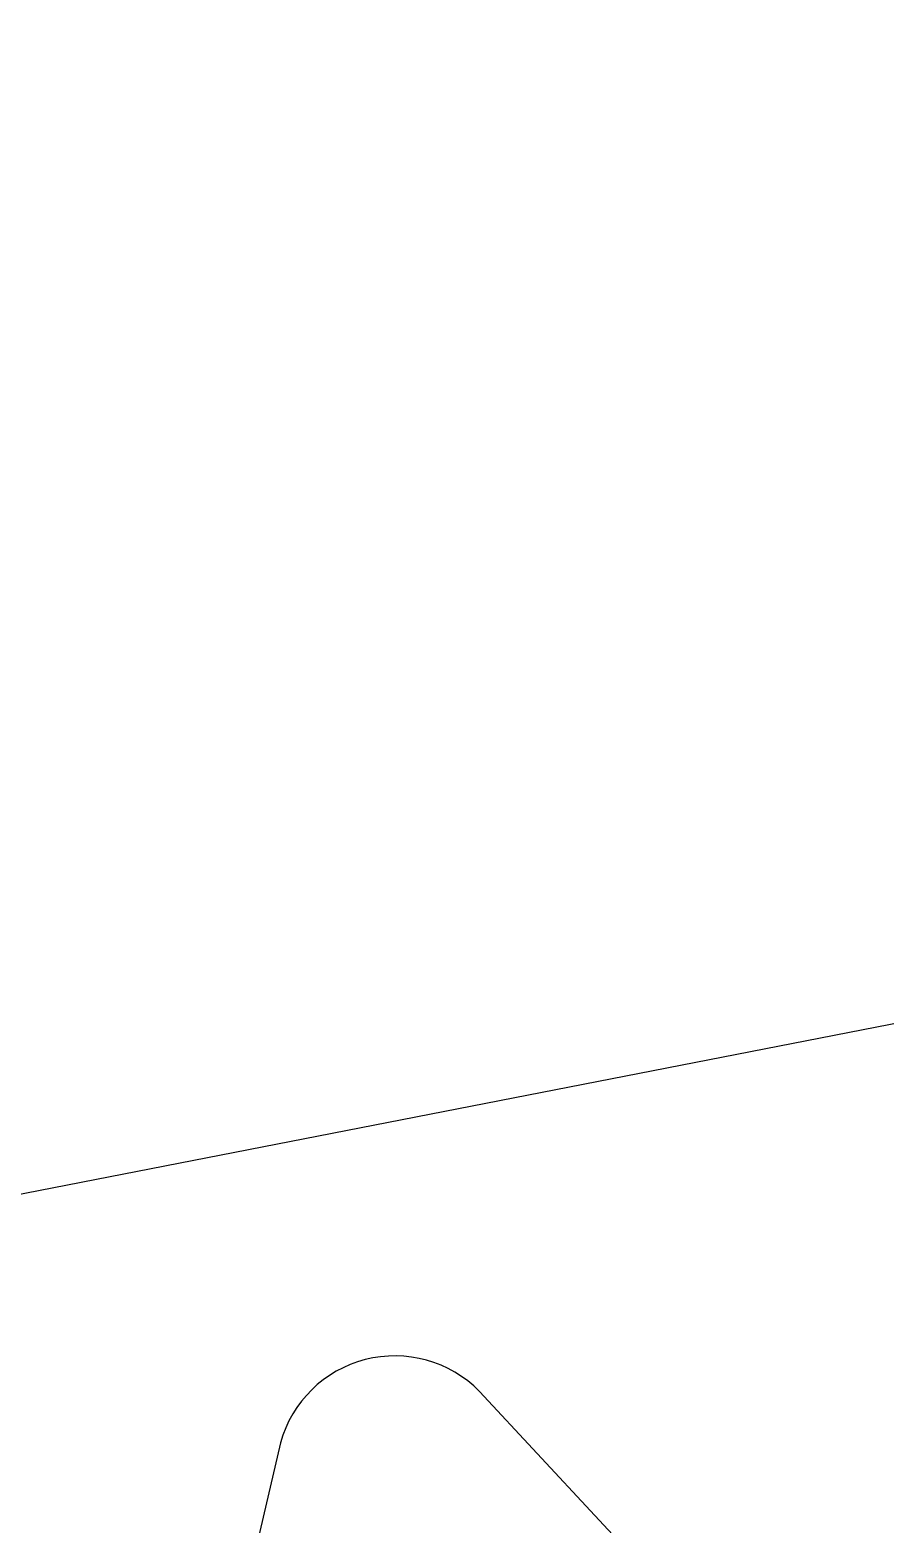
# Model space of a CAD drawing. Header units: millimetres. Extents: x 0 to 8967983, y -224399 to 13801.
# Drawn here: x 71340.171 to 71342.369, y -193459.191 to -193455.35 of the extents above; entities that cross this region are included whole.
import ezdxf

# ---------------------------------------------------------------- set-up
doc = ezdxf.new("R2010")
doc.units = ezdxf.units.MM
doc.header["$LTSCALE"] = 10
doc.layers.add('Архитектура', color=251, linetype='Continuous')

msp = doc.modelspace()

# ---------------------------------------------------------------- linework, layer by layer
at = {"layer": 'Архитектура', "lineweight": 25, "transparency": 33554684}
msp.add_line((71344.1286, -193457.5666), (69289.4147, -193858.3668), dxfattribs=at)
msp.add_line((71344.1286, -193457.5666), (69289.4147, -193858.3668), dxfattribs=at)
msp.add_line((71344.1286, -193457.5666), (69289.4147, -193858.3668), dxfattribs=at)
msp.add_line((71344.1286, -193457.5666), (69289.4147, -193858.3668), dxfattribs=at)
msp.add_line((71344.1286, -193457.5666), (69289.4147, -193858.3668), dxfattribs=at)
msp.add_line((71344.1286, -193457.5666), (69289.4147, -193858.3668), dxfattribs=at)
msp.add_line((71344.1286, -193457.5666), (69289.4147, -193858.3668), dxfattribs=at)
msp.add_line((71344.1286, -193457.5666), (69289.4147, -193858.3668), dxfattribs=at)
msp.add_line((71344.1286, -193457.5666), (69289.4147, -193858.3668), dxfattribs=at)
msp.add_line((71344.1286, -193457.5666), (69289.4147, -193858.3668), dxfattribs=at)
msp.add_line((71344.1286, -193457.5666), (69289.4147, -193858.3668), dxfattribs=at)
msp.add_line((71344.1286, -193457.5666), (69289.4147, -193858.3668), dxfattribs=at)
msp.add_line((71344.1286, -193457.5666), (69289.4147, -193858.3668), dxfattribs=at)
msp.add_line((71344.1286, -193457.5666), (69289.4147, -193858.3668), dxfattribs=at)
msp.add_line((71344.1286, -193457.5666), (69289.4147, -193858.3668), dxfattribs=at)
msp.add_line((71344.1286, -193457.5666), (69289.4147, -193858.3668), dxfattribs=at)
msp.add_line((71344.1286, -193457.5666), (69289.4147, -193858.3668), dxfattribs=at)
msp.add_line((71344.1286, -193457.5666), (69289.4147, -193858.3668), dxfattribs=at)
msp.add_line((71344.1286, -193457.5666), (69289.4147, -193858.3668), dxfattribs=at)
msp.add_line((71344.1286, -193457.5666), (69289.4147, -193858.3668), dxfattribs=at)
msp.add_line((71344.1286, -193457.5666), (69289.4147, -193858.3668), dxfattribs=at)
msp.add_line((71344.1286, -193457.5666), (69289.4147, -193858.3668), dxfattribs=at)
msp.add_line((71344.1286, -193457.5666), (69289.4147, -193858.3668), dxfattribs=at)
msp.add_line((71344.1286, -193457.5666), (69289.4147, -193858.3668), dxfattribs=at)
msp.add_line((71344.1286, -193457.5666), (69289.4147, -193858.3668), dxfattribs=at)
msp.add_line((71344.1286, -193457.5666), (69289.4147, -193858.3668), dxfattribs=at)
msp.add_line((71344.1286, -193457.5666), (69289.4147, -193858.3668), dxfattribs=at)
msp.add_line((71344.1286, -193457.5666), (69289.4147, -193858.3668), dxfattribs=at)
msp.add_line((71344.1286, -193457.5666), (69289.4147, -193858.3668), dxfattribs=at)
msp.add_line((71344.1286, -193457.5666), (69289.4147, -193858.3668), dxfattribs=at)
msp.add_line((71344.1286, -193457.5666), (69289.4147, -193858.3668), dxfattribs=at)
msp.add_line((71344.1286, -193457.5666), (69289.4147, -193858.3668), dxfattribs=at)
msp.add_line((71344.1286, -193457.5666), (69289.4147, -193858.3668), dxfattribs=at)
msp.add_line((71344.1286, -193457.5666), (69289.4147, -193858.3668), dxfattribs=at)
msp.add_line((71344.1286, -193457.5666), (69289.4147, -193858.3668), dxfattribs=at)
msp.add_line((71344.1286, -193457.5666), (69289.4147, -193858.3668), dxfattribs=at)
msp.add_line((71344.1286, -193457.5666), (69289.4147, -193858.3668), dxfattribs=at)
msp.add_line((71344.1286, -193457.5666), (69289.4147, -193858.3668), dxfattribs=at)
msp.add_line((71344.1286, -193457.5666), (69289.4147, -193858.3668), dxfattribs=at)
msp.add_line((71344.1286, -193457.5666), (69289.4147, -193858.3668), dxfattribs=at)
msp.add_line((71344.1286, -193457.5666), (69289.4147, -193858.3668), dxfattribs=at)
msp.add_line((71344.1286, -193457.5666), (69289.4147, -193858.3668), dxfattribs=at)
msp.add_line((71344.1286, -193457.5666), (69289.4147, -193858.3668), dxfattribs=at)
msp.add_line((71344.1286, -193457.5666), (69289.4147, -193858.3668), dxfattribs=at)
msp.add_line((71344.1286, -193457.5666), (69289.4147, -193858.3668), dxfattribs=at)
msp.add_line((71344.1286, -193457.5666), (69289.4147, -193858.3668), dxfattribs=at)
msp.add_line((71344.1286, -193457.5666), (69289.4147, -193858.3668), dxfattribs=at)
msp.add_line((71344.1286, -193457.5666), (69289.4147, -193858.3668), dxfattribs=at)
msp.add_line((71344.1286, -193457.5666), (69289.4147, -193858.3668), dxfattribs=at)
msp.add_line((71344.1286, -193457.5666), (69289.4147, -193858.3668), dxfattribs=at)
msp.add_line((71344.1286, -193457.5666), (69289.4147, -193858.3668), dxfattribs=at)
msp.add_line((71344.1286, -193457.5666), (69289.4147, -193858.3668), dxfattribs=at)
msp.add_line((71344.1286, -193457.5666), (69289.4147, -193858.3668), dxfattribs=at)
msp.add_line((71344.1286, -193457.5666), (69289.4147, -193858.3668), dxfattribs=at)
msp.add_line((71344.1286, -193457.5666), (69289.4147, -193858.3668), dxfattribs=at)
msp.add_line((71344.1286, -193457.5666), (69289.4147, -193858.3668), dxfattribs=at)
msp.add_line((71344.1286, -193457.5666), (69289.4147, -193858.3668), dxfattribs=at)
msp.add_line((71344.1286, -193457.5666), (69289.4147, -193858.3668), dxfattribs=at)
msp.add_line((71344.1286, -193457.5666), (69289.4147, -193858.3668), dxfattribs=at)
msp.add_line((71344.1286, -193457.5666), (69289.4147, -193858.3668), dxfattribs=at)
msp.add_line((71344.1286, -193457.5666), (69289.4147, -193858.3668), dxfattribs=at)
msp.add_line((71344.1286, -193457.5666), (69289.4147, -193858.3668), dxfattribs=at)
msp.add_line((71344.1286, -193457.5666), (69289.4147, -193858.3668), dxfattribs=at)
msp.add_line((71344.1286, -193457.5666), (69289.4147, -193858.3668), dxfattribs=at)
msp.add_line((71344.1286, -193457.5666), (69289.4147, -193858.3668), dxfattribs=at)
msp.add_line((71344.1286, -193457.5666), (69289.4147, -193858.3668), dxfattribs=at)
msp.add_line((71344.1286, -193457.5666), (69289.4147, -193858.3668), dxfattribs=at)
msp.add_line((71344.1286, -193457.5666), (69289.4147, -193858.3668), dxfattribs=at)
msp.add_line((71344.1286, -193457.5666), (69289.4147, -193858.3668), dxfattribs=at)
msp.add_line((71344.1286, -193457.5666), (69289.4147, -193858.3668), dxfattribs=at)
msp.add_line((71344.1286, -193457.5666), (69289.4147, -193858.3668), dxfattribs=at)
msp.add_line((71344.1286, -193457.5666), (69289.4147, -193858.3668), dxfattribs=at)
msp.add_line((71344.1286, -193457.5666), (69289.4147, -193858.3668), dxfattribs=at)
msp.add_line((71344.1286, -193457.5666), (69289.4147, -193858.3668), dxfattribs=at)
msp.add_line((71344.1286, -193457.5666), (69289.4147, -193858.3668), dxfattribs=at)
msp.add_line((71344.1286, -193457.5666), (69289.4147, -193858.3668), dxfattribs=at)
msp.add_line((71344.1286, -193457.5666), (69289.4147, -193858.3668), dxfattribs=at)
msp.add_line((71344.1286, -193457.5666), (69289.4147, -193858.3668), dxfattribs=at)
msp.add_line((71344.1286, -193457.5666), (69289.4147, -193858.3668), dxfattribs=at)
msp.add_line((71344.1286, -193457.5666), (69289.4147, -193858.3668), dxfattribs=at)
msp.add_line((71344.1286, -193457.5666), (69289.4147, -193858.3668), dxfattribs=at)
msp.add_line((71344.1286, -193457.5666), (69289.4147, -193858.3668), dxfattribs=at)
msp.add_line((71344.1286, -193457.5666), (69289.4147, -193858.3668), dxfattribs=at)
msp.add_line((71344.1286, -193457.5666), (69289.4147, -193858.3668), dxfattribs=at)
msp.add_line((71344.1286, -193457.5666), (69289.4147, -193858.3668), dxfattribs=at)
msp.add_line((71344.1286, -193457.5666), (69289.4147, -193858.3668), dxfattribs=at)
msp.add_line((71344.1286, -193457.5666), (69289.4147, -193858.3668), dxfattribs=at)
msp.add_line((71344.1286, -193457.5666), (69289.4147, -193858.3668), dxfattribs=at)
msp.add_line((71344.1286, -193457.5666), (69289.4147, -193858.3668), dxfattribs=at)
msp.add_line((71344.1286, -193457.5666), (69289.4147, -193858.3668), dxfattribs=at)
msp.add_line((71344.1286, -193457.5666), (69289.4147, -193858.3668), dxfattribs=at)
msp.add_line((71344.1286, -193457.5666), (69289.4147, -193858.3668), dxfattribs=at)
msp.add_line((71344.1286, -193457.5666), (69289.4147, -193858.3668), dxfattribs=at)
msp.add_line((71344.1286, -193457.5666), (69289.4147, -193858.3668), dxfattribs=at)
msp.add_line((71344.1286, -193457.5666), (69289.4147, -193858.3668), dxfattribs=at)
msp.add_line((71344.1286, -193457.5666), (69289.4147, -193858.3668), dxfattribs=at)
msp.add_line((71344.1286, -193457.5666), (69289.4147, -193858.3668), dxfattribs=at)
msp.add_line((71344.1286, -193457.5666), (69289.4147, -193858.3668), dxfattribs=at)
msp.add_line((71344.1286, -193457.5666), (69289.4147, -193858.3668), dxfattribs=at)
msp.add_line((71344.1286, -193457.5666), (69289.4147, -193858.3668), dxfattribs=at)
msp.add_line((71344.1286, -193457.5666), (69289.4147, -193858.3668), dxfattribs=at)
msp.add_line((71344.1286, -193457.5666), (69289.4147, -193858.3668), dxfattribs=at)
msp.add_line((71344.1286, -193457.5666), (69289.4147, -193858.3668), dxfattribs=at)
msp.add_line((71344.1286, -193457.5666), (69289.4147, -193858.3668), dxfattribs=at)
msp.add_line((71344.1286, -193457.5666), (69289.4147, -193858.3668), dxfattribs=at)
msp.add_line((71344.1286, -193457.5666), (69289.4147, -193858.3668), dxfattribs=at)
msp.add_line((71344.1286, -193457.5666), (69289.4147, -193858.3668), dxfattribs=at)
msp.add_line((71344.1286, -193457.5666), (69289.4147, -193858.3668), dxfattribs=at)
msp.add_line((71344.1286, -193457.5666), (69289.4147, -193858.3668), dxfattribs=at)
msp.add_line((71344.1286, -193457.5666), (69289.4147, -193858.3668), dxfattribs=at)
msp.add_line((71344.1286, -193457.5666), (69289.4147, -193858.3668), dxfattribs=at)
msp.add_line((71344.1286, -193457.5666), (69289.4147, -193858.3668), dxfattribs=at)
msp.add_line((71344.1286, -193457.5666), (69289.4147, -193858.3668), dxfattribs=at)
msp.add_line((71344.1286, -193457.5666), (69289.4147, -193858.3668), dxfattribs=at)
msp.add_line((71344.1286, -193457.5666), (69289.4147, -193858.3668), dxfattribs=at)
msp.add_line((71344.1286, -193457.5666), (69289.4147, -193858.3668), dxfattribs=at)
msp.add_line((71344.1286, -193457.5666), (69289.4147, -193858.3668), dxfattribs=at)
msp.add_line((71344.1286, -193457.5666), (69289.4147, -193858.3668), dxfattribs=at)
msp.add_line((71344.1286, -193457.5666), (69289.4147, -193858.3668), dxfattribs=at)
msp.add_line((71344.1286, -193457.5666), (69289.4147, -193858.3668), dxfattribs=at)
msp.add_line((71344.1286, -193457.5666), (69289.4147, -193858.3668), dxfattribs=at)
msp.add_line((71344.1286, -193457.5666), (69289.4147, -193858.3668), dxfattribs=at)
msp.add_line((71344.1286, -193457.5666), (69289.4147, -193858.3668), dxfattribs=at)
msp.add_line((71344.1286, -193457.5666), (69289.4147, -193858.3668), dxfattribs=at)
msp.add_line((71344.1286, -193457.5666), (69289.4147, -193858.3668), dxfattribs=at)
msp.add_line((71344.1286, -193457.5666), (69289.4147, -193858.3668), dxfattribs=at)
msp.add_line((71344.1286, -193457.5666), (69289.4147, -193858.3668), dxfattribs=at)
msp.add_line((71344.1286, -193457.5666), (69289.4147, -193858.3668), dxfattribs=at)
msp.add_line((71344.1286, -193457.5666), (69289.4147, -193858.3668), dxfattribs=at)
msp.add_line((71344.1286, -193457.5666), (69289.4147, -193858.3668), dxfattribs=at)
msp.add_line((71344.1286, -193457.5666), (69289.4147, -193858.3668), dxfattribs=at)
msp.add_line((71344.1286, -193457.5666), (69289.4147, -193858.3668), dxfattribs=at)
msp.add_line((71344.1286, -193457.5666), (69289.4147, -193858.3668), dxfattribs=at)
msp.add_line((71344.1286, -193457.5666), (69289.4147, -193858.3668), dxfattribs=at)
msp.add_line((71344.1286, -193457.5666), (69289.4147, -193858.3668), dxfattribs=at)
msp.add_line((71344.1286, -193457.5666), (69289.4147, -193858.3668), dxfattribs=at)
msp.add_line((71344.1286, -193457.5666), (69289.4147, -193858.3668), dxfattribs=at)
msp.add_line((71344.1286, -193457.5666), (69289.4147, -193858.3668), dxfattribs=at)
msp.add_line((71344.1286, -193457.5666), (69289.4147, -193858.3668), dxfattribs=at)
msp.add_line((71344.1286, -193457.5666), (69289.4147, -193858.3668), dxfattribs=at)
msp.add_line((71344.1286, -193457.5666), (69289.4147, -193858.3668), dxfattribs=at)
msp.add_line((71344.1286, -193457.5666), (69289.4147, -193858.3668), dxfattribs=at)
msp.add_line((71344.1286, -193457.5666), (69289.4147, -193858.3668), dxfattribs=at)
msp.add_line((71344.1286, -193457.5666), (69289.4147, -193858.3668), dxfattribs=at)
msp.add_line((71344.1286, -193457.5666), (69289.4147, -193858.3668), dxfattribs=at)
msp.add_line((71344.1286, -193457.5666), (69289.4147, -193858.3668), dxfattribs=at)
msp.add_line((71344.1286, -193457.5666), (69289.4147, -193858.3668), dxfattribs=at)
msp.add_line((71344.1286, -193457.5666), (69289.4147, -193858.3668), dxfattribs=at)
msp.add_line((71344.1286, -193457.5666), (69289.4147, -193858.3668), dxfattribs=at)
msp.add_line((71344.1286, -193457.5666), (69289.4147, -193858.3668), dxfattribs=at)
msp.add_line((71344.1286, -193457.5666), (69289.4147, -193858.3668), dxfattribs=at)
msp.add_line((71344.1286, -193457.5666), (69289.4147, -193858.3668), dxfattribs=at)
msp.add_line((71344.1286, -193457.5666), (69289.4147, -193858.3668), dxfattribs=at)
msp.add_line((71344.1286, -193457.5666), (69289.4147, -193858.3668), dxfattribs=at)
msp.add_line((71344.1286, -193457.5666), (69289.4147, -193858.3668), dxfattribs=at)
msp.add_line((71344.1286, -193457.5666), (69289.4147, -193858.3668), dxfattribs=at)
msp.add_line((71344.1286, -193457.5666), (69289.4147, -193858.3668), dxfattribs=at)
msp.add_line((71344.1286, -193457.5666), (69289.4147, -193858.3668), dxfattribs=at)
msp.add_line((71344.1286, -193457.5666), (69289.4147, -193858.3668), dxfattribs=at)
msp.add_line((71344.1286, -193457.5666), (69289.4147, -193858.3668), dxfattribs=at)
msp.add_line((71344.1286, -193457.5666), (69289.4147, -193858.3668), dxfattribs=at)
msp.add_line((71344.1286, -193457.5666), (69289.4147, -193858.3668), dxfattribs=at)
msp.add_line((71344.1286, -193457.5666), (69289.4147, -193858.3668), dxfattribs=at)
msp.add_line((71344.1286, -193457.5666), (69289.4147, -193858.3668), dxfattribs=at)
msp.add_line((71344.1286, -193457.5666), (69289.4147, -193858.3668), dxfattribs=at)
msp.add_line((71344.1286, -193457.5666), (69289.4147, -193858.3668), dxfattribs=at)
msp.add_line((71344.1286, -193457.5666), (69289.4147, -193858.3668), dxfattribs=at)
msp.add_line((71344.1286, -193457.5666), (69289.4147, -193858.3668), dxfattribs=at)
msp.add_line((71344.1286, -193457.5666), (69289.4147, -193858.3668), dxfattribs=at)
msp.add_line((71344.1286, -193457.5666), (69289.4147, -193858.3668), dxfattribs=at)
msp.add_line((71344.1286, -193457.5666), (69289.4147, -193858.3668), dxfattribs=at)
msp.add_line((71344.1286, -193457.5666), (69289.4147, -193858.3668), dxfattribs=at)
msp.add_line((71344.1286, -193457.5666), (69289.4147, -193858.3668), dxfattribs=at)
msp.add_line((71344.1286, -193457.5666), (69289.4147, -193858.3668), dxfattribs=at)
msp.add_line((71344.1286, -193457.5666), (69289.4147, -193858.3668), dxfattribs=at)
msp.add_line((71344.1286, -193457.5666), (69289.4147, -193858.3668), dxfattribs=at)
msp.add_line((71344.1286, -193457.5666), (69289.4147, -193858.3668), dxfattribs=at)
msp.add_line((71344.1286, -193457.5666), (69289.4147, -193858.3668), dxfattribs=at)
msp.add_line((71344.1286, -193457.5666), (69289.4147, -193858.3668), dxfattribs=at)
msp.add_line((71344.1286, -193457.5666), (69289.4147, -193858.3668), dxfattribs=at)
msp.add_line((71344.1286, -193457.5666), (69289.4147, -193858.3668), dxfattribs=at)
msp.add_line((71344.1286, -193457.5666), (69289.4147, -193858.3668), dxfattribs=at)
msp.add_line((71344.1286, -193457.5666), (69289.4147, -193858.3668), dxfattribs=at)
msp.add_line((71344.1286, -193457.5666), (69289.4147, -193858.3668), dxfattribs=at)
msp.add_line((71344.1286, -193457.5666), (69289.4147, -193858.3668), dxfattribs=at)
msp.add_line((71344.1286, -193457.5666), (69289.4147, -193858.3668), dxfattribs=at)
msp.add_line((71344.1286, -193457.5666), (69289.4147, -193858.3668), dxfattribs=at)
msp.add_line((71344.1286, -193457.5666), (69289.4147, -193858.3668), dxfattribs=at)
msp.add_line((71344.1286, -193457.5666), (69289.4147, -193858.3668), dxfattribs=at)
msp.add_line((71344.1286, -193457.5666), (69289.4147, -193858.3668), dxfattribs=at)
msp.add_line((71344.1286, -193457.5666), (69289.4147, -193858.3668), dxfattribs=at)
msp.add_line((71344.1286, -193457.5666), (69289.4147, -193858.3668), dxfattribs=at)
msp.add_line((71344.1286, -193457.5666), (69289.4147, -193858.3668), dxfattribs=at)
msp.add_line((71344.1286, -193457.5666), (69289.4147, -193858.3668), dxfattribs=at)
msp.add_line((71344.1286, -193457.5666), (69289.4147, -193858.3668), dxfattribs=at)
msp.add_line((71344.1286, -193457.5666), (69289.4147, -193858.3668), dxfattribs=at)
msp.add_line((71344.1286, -193457.5666), (69289.4147, -193858.3668), dxfattribs=at)
msp.add_line((71344.1286, -193457.5666), (69289.4147, -193858.3668), dxfattribs=at)
msp.add_line((71344.1286, -193457.5666), (69289.4147, -193858.3668), dxfattribs=at)
msp.add_line((71344.1286, -193457.5666), (69289.4147, -193858.3668), dxfattribs=at)
msp.add_line((71344.1286, -193457.5666), (69289.4147, -193858.3668), dxfattribs=at)
msp.add_line((71344.1286, -193457.5666), (69289.4147, -193858.3668), dxfattribs=at)
msp.add_line((71344.1286, -193457.5666), (69289.4147, -193858.3668), dxfattribs=at)
msp.add_line((71344.1286, -193457.5666), (69289.4147, -193858.3668), dxfattribs=at)
msp.add_line((71344.1286, -193457.5666), (69289.4147, -193858.3668), dxfattribs=at)
msp.add_line((71344.1286, -193457.5666), (69289.4147, -193858.3668), dxfattribs=at)
msp.add_line((71344.1286, -193457.5666), (69289.4147, -193858.3668), dxfattribs=at)
msp.add_line((71344.1286, -193457.5666), (69289.4147, -193858.3668), dxfattribs=at)
msp.add_line((71344.1286, -193457.5666), (69289.4147, -193858.3668), dxfattribs=at)
msp.add_lwpolyline([(71341.9193, -193459.4883), (71341.3263, -193458.8504, 0.57795), (71340.8148, -193458.9822), (71340.6036, -193459.8863, -0.615334)], format="xyb", dxfattribs=at)
msp.add_lwpolyline([(71341.9193, -193459.4883), (71341.3263, -193458.8504, 0.57795), (71340.8148, -193458.9822), (71340.6036, -193459.8863, -0.615334)], format="xyb", dxfattribs=at)
msp.add_lwpolyline([(71341.9193, -193459.4883), (71341.3263, -193458.8504, 0.57795), (71340.8148, -193458.9822), (71340.6036, -193459.8863, -0.615334)], format="xyb", dxfattribs=at)
msp.add_lwpolyline([(71341.9193, -193459.4883), (71341.3263, -193458.8504, 0.57795), (71340.8148, -193458.9822), (71340.6036, -193459.8863, -0.615334)], format="xyb", dxfattribs=at)
msp.add_lwpolyline([(71341.9193, -193459.4883), (71341.3263, -193458.8504, 0.57795), (71340.8148, -193458.9822), (71340.6036, -193459.8863, -0.615334)], format="xyb", dxfattribs=at)
msp.add_lwpolyline([(71341.9193, -193459.4883), (71341.3263, -193458.8504, 0.57795), (71340.8148, -193458.9822), (71340.6036, -193459.8863, -0.615334)], format="xyb", dxfattribs=at)
msp.add_lwpolyline([(71341.9193, -193459.4883), (71341.3263, -193458.8504, 0.57795), (71340.8148, -193458.9822), (71340.6036, -193459.8863, -0.615334)], format="xyb", dxfattribs=at)
msp.add_lwpolyline([(71341.9193, -193459.4883), (71341.3263, -193458.8504, 0.57795), (71340.8148, -193458.9822), (71340.6036, -193459.8863, -0.615334)], format="xyb", dxfattribs=at)
msp.add_lwpolyline([(71341.9193, -193459.4883), (71341.3263, -193458.8504, 0.57795), (71340.8148, -193458.9822), (71340.6036, -193459.8863, -0.615334)], format="xyb", dxfattribs=at)
msp.add_lwpolyline([(71341.9193, -193459.4883), (71341.3263, -193458.8504, 0.57795), (71340.8148, -193458.9822), (71340.6036, -193459.8863, -0.615334)], format="xyb", dxfattribs=at)
msp.add_lwpolyline([(71341.9193, -193459.4883), (71341.3263, -193458.8504, 0.57795), (71340.8148, -193458.9822), (71340.6036, -193459.8863, -0.615334)], format="xyb", dxfattribs=at)
msp.add_lwpolyline([(71341.9193, -193459.4883), (71341.3263, -193458.8504, 0.57795), (71340.8148, -193458.9822), (71340.6036, -193459.8863, -0.615334)], format="xyb", dxfattribs=at)
msp.add_lwpolyline([(71341.9193, -193459.4883), (71341.3263, -193458.8504, 0.57795), (71340.8148, -193458.9822), (71340.6036, -193459.8863, -0.615334)], format="xyb", dxfattribs=at)
msp.add_lwpolyline([(71341.9193, -193459.4883), (71341.3263, -193458.8504, 0.57795), (71340.8148, -193458.9822), (71340.6036, -193459.8863, -0.615334)], format="xyb", dxfattribs=at)
msp.add_lwpolyline([(71341.9193, -193459.4883), (71341.3263, -193458.8504, 0.57795), (71340.8148, -193458.9822), (71340.6036, -193459.8863, -0.615334)], format="xyb", dxfattribs=at)
msp.add_lwpolyline([(71341.9193, -193459.4883), (71341.3263, -193458.8504, 0.57795), (71340.8148, -193458.9822), (71340.6036, -193459.8863, -0.615334)], format="xyb", dxfattribs=at)
msp.add_lwpolyline([(71341.9193, -193459.4883), (71341.3263, -193458.8504, 0.57795), (71340.8148, -193458.9822), (71340.6036, -193459.8863, -0.615334)], format="xyb", dxfattribs=at)
msp.add_lwpolyline([(71341.9193, -193459.4883), (71341.3263, -193458.8504, 0.57795), (71340.8148, -193458.9822), (71340.6036, -193459.8863, -0.615334)], format="xyb", dxfattribs=at)
msp.add_lwpolyline([(71341.9193, -193459.4883), (71341.3263, -193458.8504, 0.57795), (71340.8148, -193458.9822), (71340.6036, -193459.8863, -0.615334)], format="xyb", dxfattribs=at)
msp.add_lwpolyline([(71341.9193, -193459.4883), (71341.3263, -193458.8504, 0.57795), (71340.8148, -193458.9822), (71340.6036, -193459.8863, -0.615334)], format="xyb", dxfattribs=at)
msp.add_lwpolyline([(71341.9193, -193459.4883), (71341.3263, -193458.8504, 0.57795), (71340.8148, -193458.9822), (71340.6036, -193459.8863, -0.615334)], format="xyb", dxfattribs=at)
msp.add_lwpolyline([(71341.9193, -193459.4883), (71341.3263, -193458.8504, 0.57795), (71340.8148, -193458.9822), (71340.6036, -193459.8863, -0.615334)], format="xyb", dxfattribs=at)
msp.add_lwpolyline([(71341.9193, -193459.4883), (71341.3263, -193458.8504, 0.57795), (71340.8148, -193458.9822), (71340.6036, -193459.8863, -0.615334)], format="xyb", dxfattribs=at)
msp.add_lwpolyline([(71341.9193, -193459.4883), (71341.3263, -193458.8504, 0.57795), (71340.8148, -193458.9822), (71340.6036, -193459.8863, -0.615334)], format="xyb", dxfattribs=at)
msp.add_lwpolyline([(71341.9193, -193459.4883), (71341.3263, -193458.8504, 0.57795), (71340.8148, -193458.9822), (71340.6036, -193459.8863, -0.615334)], format="xyb", dxfattribs=at)
msp.add_lwpolyline([(71341.9193, -193459.4883), (71341.3263, -193458.8504, 0.57795), (71340.8148, -193458.9822), (71340.6036, -193459.8863, -0.615334)], format="xyb", dxfattribs=at)
msp.add_lwpolyline([(71341.9193, -193459.4883), (71341.3263, -193458.8504, 0.57795), (71340.8148, -193458.9822), (71340.6036, -193459.8863, -0.615334)], format="xyb", dxfattribs=at)
msp.add_lwpolyline([(71341.9193, -193459.4883), (71341.3263, -193458.8504, 0.57795), (71340.8148, -193458.9822), (71340.6036, -193459.8863, -0.615334)], format="xyb", dxfattribs=at)
msp.add_lwpolyline([(71341.9193, -193459.4883), (71341.3263, -193458.8504, 0.57795), (71340.8148, -193458.9822), (71340.6036, -193459.8863, -0.615334)], format="xyb", dxfattribs=at)
msp.add_lwpolyline([(71341.9193, -193459.4883), (71341.3263, -193458.8504, 0.57795), (71340.8148, -193458.9822), (71340.6036, -193459.8863, -0.615334)], format="xyb", dxfattribs=at)
msp.add_lwpolyline([(71341.9193, -193459.4883), (71341.3263, -193458.8504, 0.57795), (71340.8148, -193458.9822), (71340.6036, -193459.8863, -0.615334)], format="xyb", dxfattribs=at)
msp.add_lwpolyline([(71341.9193, -193459.4883), (71341.3263, -193458.8504, 0.57795), (71340.8148, -193458.9822), (71340.6036, -193459.8863, -0.615334)], format="xyb", dxfattribs=at)
msp.add_lwpolyline([(71341.9193, -193459.4883), (71341.3263, -193458.8504, 0.57795), (71340.8148, -193458.9822), (71340.6036, -193459.8863, -0.615334)], format="xyb", dxfattribs=at)
msp.add_lwpolyline([(71341.9193, -193459.4883), (71341.3263, -193458.8504, 0.57795), (71340.8148, -193458.9822), (71340.6036, -193459.8863, -0.615334)], format="xyb", dxfattribs=at)
msp.add_lwpolyline([(71341.9193, -193459.4883), (71341.3263, -193458.8504, 0.57795), (71340.8148, -193458.9822), (71340.6036, -193459.8863, -0.615334)], format="xyb", dxfattribs=at)
msp.add_lwpolyline([(71341.9193, -193459.4883), (71341.3263, -193458.8504, 0.57795), (71340.8148, -193458.9822), (71340.6036, -193459.8863, -0.615334)], format="xyb", dxfattribs=at)
msp.add_lwpolyline([(71341.9193, -193459.4883), (71341.3263, -193458.8504, 0.57795), (71340.8148, -193458.9822), (71340.6036, -193459.8863, -0.615334)], format="xyb", dxfattribs=at)
msp.add_lwpolyline([(71341.9193, -193459.4883), (71341.3263, -193458.8504, 0.57795), (71340.8148, -193458.9822), (71340.6036, -193459.8863, -0.615334)], format="xyb", dxfattribs=at)
msp.add_lwpolyline([(71341.9193, -193459.4883), (71341.3263, -193458.8504, 0.57795), (71340.8148, -193458.9822), (71340.6036, -193459.8863, -0.615334)], format="xyb", dxfattribs=at)
msp.add_lwpolyline([(71341.9193, -193459.4883), (71341.3263, -193458.8504, 0.57795), (71340.8148, -193458.9822), (71340.6036, -193459.8863, -0.615334)], format="xyb", dxfattribs=at)
msp.add_lwpolyline([(71341.9193, -193459.4883), (71341.3263, -193458.8504, 0.57795), (71340.8148, -193458.9822), (71340.6036, -193459.8863, -0.615334)], format="xyb", dxfattribs=at)
msp.add_lwpolyline([(71341.9193, -193459.4883), (71341.3263, -193458.8504, 0.57795), (71340.8148, -193458.9822), (71340.6036, -193459.8863, -0.615334)], format="xyb", dxfattribs=at)
msp.add_lwpolyline([(71341.9193, -193459.4883), (71341.3263, -193458.8504, 0.57795), (71340.8148, -193458.9822), (71340.6036, -193459.8863, -0.615334)], format="xyb", dxfattribs=at)
msp.add_lwpolyline([(71341.9193, -193459.4883), (71341.3263, -193458.8504, 0.57795), (71340.8148, -193458.9822), (71340.6036, -193459.8863, -0.615334)], format="xyb", dxfattribs=at)
msp.add_lwpolyline([(71341.9193, -193459.4883), (71341.3263, -193458.8504, 0.57795), (71340.8148, -193458.9822), (71340.6036, -193459.8863, -0.615334)], format="xyb", dxfattribs=at)
msp.add_lwpolyline([(71341.9193, -193459.4883), (71341.3263, -193458.8504, 0.57795), (71340.8148, -193458.9822), (71340.6036, -193459.8863, -0.615334)], format="xyb", dxfattribs=at)
msp.add_lwpolyline([(71341.9193, -193459.4883), (71341.3263, -193458.8504, 0.57795), (71340.8148, -193458.9822), (71340.6036, -193459.8863, -0.615334)], format="xyb", dxfattribs=at)
msp.add_lwpolyline([(71341.9193, -193459.4883), (71341.3263, -193458.8504, 0.57795), (71340.8148, -193458.9822), (71340.6036, -193459.8863, -0.615334)], format="xyb", dxfattribs=at)
msp.add_lwpolyline([(71341.9193, -193459.4883), (71341.3263, -193458.8504, 0.57795), (71340.8148, -193458.9822), (71340.6036, -193459.8863, -0.615334)], format="xyb", dxfattribs=at)
msp.add_lwpolyline([(71341.9193, -193459.4883), (71341.3263, -193458.8504, 0.57795), (71340.8148, -193458.9822), (71340.6036, -193459.8863, -0.615334)], format="xyb", dxfattribs=at)
msp.add_lwpolyline([(71341.9193, -193459.4883), (71341.3263, -193458.8504, 0.57795), (71340.8148, -193458.9822), (71340.6036, -193459.8863, -0.615334)], format="xyb", dxfattribs=at)
msp.add_lwpolyline([(71341.9193, -193459.4883), (71341.3263, -193458.8504, 0.57795), (71340.8148, -193458.9822), (71340.6036, -193459.8863, -0.615334)], format="xyb", dxfattribs=at)
msp.add_lwpolyline([(71341.9193, -193459.4883), (71341.3263, -193458.8504, 0.57795), (71340.8148, -193458.9822), (71340.6036, -193459.8863, -0.615334)], format="xyb", dxfattribs=at)
msp.add_lwpolyline([(71341.9193, -193459.4883), (71341.3263, -193458.8504, 0.57795), (71340.8148, -193458.9822), (71340.6036, -193459.8863, -0.615334)], format="xyb", dxfattribs=at)
msp.add_lwpolyline([(71341.9193, -193459.4883), (71341.3263, -193458.8504, 0.57795), (71340.8148, -193458.9822), (71340.6036, -193459.8863, -0.615334)], format="xyb", dxfattribs=at)
msp.add_lwpolyline([(71341.9193, -193459.4883), (71341.3263, -193458.8504, 0.57795), (71340.8148, -193458.9822), (71340.6036, -193459.8863, -0.615334)], format="xyb", dxfattribs=at)
msp.add_lwpolyline([(71341.9193, -193459.4883), (71341.3263, -193458.8504, 0.57795), (71340.8148, -193458.9822), (71340.6036, -193459.8863, -0.615334)], format="xyb", dxfattribs=at)
msp.add_lwpolyline([(71341.9193, -193459.4883), (71341.3263, -193458.8504, 0.57795), (71340.8148, -193458.9822), (71340.6036, -193459.8863, -0.615334)], format="xyb", dxfattribs=at)
msp.add_lwpolyline([(71341.9193, -193459.4883), (71341.3263, -193458.8504, 0.57795), (71340.8148, -193458.9822), (71340.6036, -193459.8863, -0.615334)], format="xyb", dxfattribs=at)
msp.add_lwpolyline([(71341.9193, -193459.4883), (71341.3263, -193458.8504, 0.57795), (71340.8148, -193458.9822), (71340.6036, -193459.8863, -0.615334)], format="xyb", dxfattribs=at)
msp.add_lwpolyline([(71341.9193, -193459.4883), (71341.3263, -193458.8504, 0.57795), (71340.8148, -193458.9822), (71340.6036, -193459.8863, -0.615334)], format="xyb", dxfattribs=at)
msp.add_lwpolyline([(71341.9193, -193459.4883), (71341.3263, -193458.8504, 0.57795), (71340.8148, -193458.9822), (71340.6036, -193459.8863, -0.615334)], format="xyb", dxfattribs=at)
msp.add_lwpolyline([(71341.9193, -193459.4883), (71341.3263, -193458.8504, 0.57795), (71340.8148, -193458.9822), (71340.6036, -193459.8863, -0.615334)], format="xyb", dxfattribs=at)
msp.add_lwpolyline([(71341.9193, -193459.4883), (71341.3263, -193458.8504, 0.57795), (71340.8148, -193458.9822), (71340.6036, -193459.8863, -0.615334)], format="xyb", dxfattribs=at)
msp.add_lwpolyline([(71341.9193, -193459.4883), (71341.3263, -193458.8504, 0.57795), (71340.8148, -193458.9822), (71340.6036, -193459.8863, -0.615334)], format="xyb", dxfattribs=at)
msp.add_lwpolyline([(71341.9193, -193459.4883), (71341.3263, -193458.8504, 0.57795), (71340.8148, -193458.9822), (71340.6036, -193459.8863, -0.615334)], format="xyb", dxfattribs=at)
msp.add_lwpolyline([(71341.9193, -193459.4883), (71341.3263, -193458.8504, 0.57795), (71340.8148, -193458.9822), (71340.6036, -193459.8863, -0.615334)], format="xyb", dxfattribs=at)
msp.add_lwpolyline([(71341.9193, -193459.4883), (71341.3263, -193458.8504, 0.57795), (71340.8148, -193458.9822), (71340.6036, -193459.8863, -0.615334)], format="xyb", dxfattribs=at)
msp.add_lwpolyline([(71341.9193, -193459.4883), (71341.3263, -193458.8504, 0.57795), (71340.8148, -193458.9822), (71340.6036, -193459.8863, -0.615334)], format="xyb", dxfattribs=at)
msp.add_lwpolyline([(71341.9193, -193459.4883), (71341.3263, -193458.8504, 0.57795), (71340.8148, -193458.9822), (71340.6036, -193459.8863, -0.615334)], format="xyb", dxfattribs=at)
msp.add_lwpolyline([(71341.9193, -193459.4883), (71341.3263, -193458.8504, 0.57795), (71340.8148, -193458.9822), (71340.6036, -193459.8863, -0.615334)], format="xyb", dxfattribs=at)
msp.add_lwpolyline([(71341.9193, -193459.4883), (71341.3263, -193458.8504, 0.57795), (71340.8148, -193458.9822), (71340.6036, -193459.8863, -0.615334)], format="xyb", dxfattribs=at)
msp.add_lwpolyline([(71341.9193, -193459.4883), (71341.3263, -193458.8504, 0.57795), (71340.8148, -193458.9822), (71340.6036, -193459.8863, -0.615334)], format="xyb", dxfattribs=at)
msp.add_lwpolyline([(71341.9193, -193459.4883), (71341.3263, -193458.8504, 0.57795), (71340.8148, -193458.9822), (71340.6036, -193459.8863, -0.615334)], format="xyb", dxfattribs=at)
msp.add_lwpolyline([(71341.9193, -193459.4883), (71341.3263, -193458.8504, 0.57795), (71340.8148, -193458.9822), (71340.6036, -193459.8863, -0.615334)], format="xyb", dxfattribs=at)
msp.add_lwpolyline([(71341.9193, -193459.4883), (71341.3263, -193458.8504, 0.57795), (71340.8148, -193458.9822), (71340.6036, -193459.8863, -0.615334)], format="xyb", dxfattribs=at)
msp.add_lwpolyline([(71341.9193, -193459.4883), (71341.3263, -193458.8504, 0.57795), (71340.8148, -193458.9822), (71340.6036, -193459.8863, -0.615334)], format="xyb", dxfattribs=at)
msp.add_lwpolyline([(71341.9193, -193459.4883), (71341.3263, -193458.8504, 0.57795), (71340.8148, -193458.9822), (71340.6036, -193459.8863, -0.615334)], format="xyb", dxfattribs=at)
msp.add_lwpolyline([(71341.9193, -193459.4883), (71341.3263, -193458.8504, 0.57795), (71340.8148, -193458.9822), (71340.6036, -193459.8863, -0.615334)], format="xyb", dxfattribs=at)
msp.add_lwpolyline([(71341.9193, -193459.4883), (71341.3263, -193458.8504, 0.57795), (71340.8148, -193458.9822), (71340.6036, -193459.8863, -0.615334)], format="xyb", dxfattribs=at)
msp.add_lwpolyline([(71341.9193, -193459.4883), (71341.3263, -193458.8504, 0.57795), (71340.8148, -193458.9822), (71340.6036, -193459.8863, -0.615334)], format="xyb", dxfattribs=at)
msp.add_lwpolyline([(71341.9193, -193459.4883), (71341.3263, -193458.8504, 0.57795), (71340.8148, -193458.9822), (71340.6036, -193459.8863, -0.615334)], format="xyb", dxfattribs=at)
msp.add_lwpolyline([(71341.9193, -193459.4883), (71341.3263, -193458.8504, 0.57795), (71340.8148, -193458.9822), (71340.6036, -193459.8863, -0.615334)], format="xyb", dxfattribs=at)
msp.add_lwpolyline([(71341.9193, -193459.4883), (71341.3263, -193458.8504, 0.57795), (71340.8148, -193458.9822), (71340.6036, -193459.8863, -0.615334)], format="xyb", dxfattribs=at)
msp.add_lwpolyline([(71341.9193, -193459.4883), (71341.3263, -193458.8504, 0.57795), (71340.8148, -193458.9822), (71340.6036, -193459.8863, -0.615334)], format="xyb", dxfattribs=at)
msp.add_lwpolyline([(71341.9193, -193459.4883), (71341.3263, -193458.8504, 0.57795), (71340.8148, -193458.9822), (71340.6036, -193459.8863, -0.615334)], format="xyb", dxfattribs=at)
msp.add_lwpolyline([(71341.9193, -193459.4883), (71341.3263, -193458.8504, 0.57795), (71340.8148, -193458.9822), (71340.6036, -193459.8863, -0.615334)], format="xyb", dxfattribs=at)
msp.add_lwpolyline([(71341.9193, -193459.4883), (71341.3263, -193458.8504, 0.57795), (71340.8148, -193458.9822), (71340.6036, -193459.8863, -0.615334)], format="xyb", dxfattribs=at)
msp.add_lwpolyline([(71341.9193, -193459.4883), (71341.3263, -193458.8504, 0.57795), (71340.8148, -193458.9822), (71340.6036, -193459.8863, -0.615334)], format="xyb", dxfattribs=at)
msp.add_lwpolyline([(71341.9193, -193459.4883), (71341.3263, -193458.8504, 0.57795), (71340.8148, -193458.9822), (71340.6036, -193459.8863, -0.615334)], format="xyb", dxfattribs=at)
msp.add_lwpolyline([(71341.9193, -193459.4883), (71341.3263, -193458.8504, 0.57795), (71340.8148, -193458.9822), (71340.6036, -193459.8863, -0.615334)], format="xyb", dxfattribs=at)
msp.add_lwpolyline([(71341.9193, -193459.4883), (71341.3263, -193458.8504, 0.57795), (71340.8148, -193458.9822), (71340.6036, -193459.8863, -0.615334)], format="xyb", dxfattribs=at)
msp.add_lwpolyline([(71341.9193, -193459.4883), (71341.3263, -193458.8504, 0.57795), (71340.8148, -193458.9822), (71340.6036, -193459.8863, -0.615334)], format="xyb", dxfattribs=at)
msp.add_lwpolyline([(71341.9193, -193459.4883), (71341.3263, -193458.8504, 0.57795), (71340.8148, -193458.9822), (71340.6036, -193459.8863, -0.615334)], format="xyb", dxfattribs=at)
msp.add_lwpolyline([(71341.9193, -193459.4883), (71341.3263, -193458.8504, 0.57795), (71340.8148, -193458.9822), (71340.6036, -193459.8863, -0.615334)], format="xyb", dxfattribs=at)
msp.add_lwpolyline([(71341.9193, -193459.4883), (71341.3263, -193458.8504, 0.57795), (71340.8148, -193458.9822), (71340.6036, -193459.8863, -0.615334)], format="xyb", dxfattribs=at)
msp.add_lwpolyline([(71341.9193, -193459.4883), (71341.3263, -193458.8504, 0.57795), (71340.8148, -193458.9822), (71340.6036, -193459.8863, -0.615334)], format="xyb", dxfattribs=at)
msp.add_lwpolyline([(71341.9193, -193459.4883), (71341.3263, -193458.8504, 0.57795), (71340.8148, -193458.9822), (71340.6036, -193459.8863, -0.615334)], format="xyb", dxfattribs=at)
msp.add_lwpolyline([(71341.9193, -193459.4883), (71341.3263, -193458.8504, 0.57795), (71340.8148, -193458.9822), (71340.6036, -193459.8863, -0.615334)], format="xyb", dxfattribs=at)
msp.add_lwpolyline([(71341.9193, -193459.4883), (71341.3263, -193458.8504, 0.57795), (71340.8148, -193458.9822), (71340.6036, -193459.8863, -0.615334)], format="xyb", dxfattribs=at)
msp.add_lwpolyline([(71341.9193, -193459.4883), (71341.3263, -193458.8504, 0.57795), (71340.8148, -193458.9822), (71340.6036, -193459.8863, -0.615334)], format="xyb", dxfattribs=at)
msp.add_lwpolyline([(71341.9193, -193459.4883), (71341.3263, -193458.8504, 0.57795), (71340.8148, -193458.9822), (71340.6036, -193459.8863, -0.615334)], format="xyb", dxfattribs=at)
msp.add_lwpolyline([(71341.9193, -193459.4883), (71341.3263, -193458.8504, 0.57795), (71340.8148, -193458.9822), (71340.6036, -193459.8863, -0.615334)], format="xyb", dxfattribs=at)
msp.add_lwpolyline([(71341.9193, -193459.4883), (71341.3263, -193458.8504, 0.57795), (71340.8148, -193458.9822), (71340.6036, -193459.8863, -0.615334)], format="xyb", dxfattribs=at)
msp.add_lwpolyline([(71341.9193, -193459.4883), (71341.3263, -193458.8504, 0.57795), (71340.8148, -193458.9822), (71340.6036, -193459.8863, -0.615334)], format="xyb", dxfattribs=at)
msp.add_lwpolyline([(71341.9193, -193459.4883), (71341.3263, -193458.8504, 0.57795), (71340.8148, -193458.9822), (71340.6036, -193459.8863, -0.615334)], format="xyb", dxfattribs=at)
msp.add_lwpolyline([(71341.9193, -193459.4883), (71341.3263, -193458.8504, 0.57795), (71340.8148, -193458.9822), (71340.6036, -193459.8863, -0.615334)], format="xyb", dxfattribs=at)
msp.add_lwpolyline([(71341.9193, -193459.4883), (71341.3263, -193458.8504, 0.57795), (71340.8148, -193458.9822), (71340.6036, -193459.8863, -0.615334)], format="xyb", dxfattribs=at)
msp.add_lwpolyline([(71341.9193, -193459.4883), (71341.3263, -193458.8504, 0.57795), (71340.8148, -193458.9822), (71340.6036, -193459.8863, -0.615334)], format="xyb", dxfattribs=at)
msp.add_lwpolyline([(71341.9193, -193459.4883), (71341.3263, -193458.8504, 0.57795), (71340.8148, -193458.9822), (71340.6036, -193459.8863, -0.615334)], format="xyb", dxfattribs=at)
msp.add_lwpolyline([(71341.9193, -193459.4883), (71341.3263, -193458.8504, 0.57795), (71340.8148, -193458.9822), (71340.6036, -193459.8863, -0.615334)], format="xyb", dxfattribs=at)
msp.add_lwpolyline([(71341.9193, -193459.4883), (71341.3263, -193458.8504, 0.57795), (71340.8148, -193458.9822), (71340.6036, -193459.8863, -0.615334)], format="xyb", dxfattribs=at)
msp.add_lwpolyline([(71341.9193, -193459.4883), (71341.3263, -193458.8504, 0.57795), (71340.8148, -193458.9822), (71340.6036, -193459.8863, -0.615334)], format="xyb", dxfattribs=at)
msp.add_lwpolyline([(71341.9193, -193459.4883), (71341.3263, -193458.8504, 0.57795), (71340.8148, -193458.9822), (71340.6036, -193459.8863, -0.615334)], format="xyb", dxfattribs=at)
msp.add_lwpolyline([(71341.9193, -193459.4883), (71341.3263, -193458.8504, 0.57795), (71340.8148, -193458.9822), (71340.6036, -193459.8863, -0.615334)], format="xyb", dxfattribs=at)
msp.add_lwpolyline([(71341.9193, -193459.4883), (71341.3263, -193458.8504, 0.57795), (71340.8148, -193458.9822), (71340.6036, -193459.8863, -0.615334)], format="xyb", dxfattribs=at)
msp.add_lwpolyline([(71341.9193, -193459.4883), (71341.3263, -193458.8504, 0.57795), (71340.8148, -193458.9822), (71340.6036, -193459.8863, -0.615334)], format="xyb", dxfattribs=at)
msp.add_lwpolyline([(71341.9193, -193459.4883), (71341.3263, -193458.8504, 0.57795), (71340.8148, -193458.9822), (71340.6036, -193459.8863, -0.615334)], format="xyb", dxfattribs=at)
msp.add_lwpolyline([(71341.9193, -193459.4883), (71341.3263, -193458.8504, 0.57795), (71340.8148, -193458.9822), (71340.6036, -193459.8863, -0.615334)], format="xyb", dxfattribs=at)
msp.add_lwpolyline([(71341.9193, -193459.4883), (71341.3263, -193458.8504, 0.57795), (71340.8148, -193458.9822), (71340.6036, -193459.8863, -0.615334)], format="xyb", dxfattribs=at)
msp.add_lwpolyline([(71341.9193, -193459.4883), (71341.3263, -193458.8504, 0.57795), (71340.8148, -193458.9822), (71340.6036, -193459.8863, -0.615334)], format="xyb", dxfattribs=at)
msp.add_lwpolyline([(71341.9193, -193459.4883), (71341.3263, -193458.8504, 0.57795), (71340.8148, -193458.9822), (71340.6036, -193459.8863, -0.615334)], format="xyb", dxfattribs=at)
msp.add_lwpolyline([(71341.9193, -193459.4883), (71341.3263, -193458.8504, 0.57795), (71340.8148, -193458.9822), (71340.6036, -193459.8863, -0.615334)], format="xyb", dxfattribs=at)
msp.add_lwpolyline([(71341.9193, -193459.4883), (71341.3263, -193458.8504, 0.57795), (71340.8148, -193458.9822), (71340.6036, -193459.8863, -0.615334)], format="xyb", dxfattribs=at)
msp.add_lwpolyline([(71341.9193, -193459.4883), (71341.3263, -193458.8504, 0.57795), (71340.8148, -193458.9822), (71340.6036, -193459.8863, -0.615334)], format="xyb", dxfattribs=at)
msp.add_lwpolyline([(71341.9193, -193459.4883), (71341.3263, -193458.8504, 0.57795), (71340.8148, -193458.9822), (71340.6036, -193459.8863, -0.615334)], format="xyb", dxfattribs=at)
msp.add_lwpolyline([(71341.9193, -193459.4883), (71341.3263, -193458.8504, 0.57795), (71340.8148, -193458.9822), (71340.6036, -193459.8863, -0.615334)], format="xyb", dxfattribs=at)
msp.add_lwpolyline([(71341.9193, -193459.4883), (71341.3263, -193458.8504, 0.57795), (71340.8148, -193458.9822), (71340.6036, -193459.8863, -0.615334)], format="xyb", dxfattribs=at)
msp.add_lwpolyline([(71341.9193, -193459.4883), (71341.3263, -193458.8504, 0.57795), (71340.8148, -193458.9822), (71340.6036, -193459.8863, -0.615334)], format="xyb", dxfattribs=at)
msp.add_lwpolyline([(71341.9193, -193459.4883), (71341.3263, -193458.8504, 0.57795), (71340.8148, -193458.9822), (71340.6036, -193459.8863, -0.615334)], format="xyb", dxfattribs=at)
msp.add_lwpolyline([(71341.9193, -193459.4883), (71341.3263, -193458.8504, 0.57795), (71340.8148, -193458.9822), (71340.6036, -193459.8863, -0.615334)], format="xyb", dxfattribs=at)
msp.add_lwpolyline([(71341.9193, -193459.4883), (71341.3263, -193458.8504, 0.57795), (71340.8148, -193458.9822), (71340.6036, -193459.8863, -0.615334)], format="xyb", dxfattribs=at)
msp.add_lwpolyline([(71341.9193, -193459.4883), (71341.3263, -193458.8504, 0.57795), (71340.8148, -193458.9822), (71340.6036, -193459.8863, -0.615334)], format="xyb", dxfattribs=at)
msp.add_lwpolyline([(71341.9193, -193459.4883), (71341.3263, -193458.8504, 0.57795), (71340.8148, -193458.9822), (71340.6036, -193459.8863, -0.615334)], format="xyb", dxfattribs=at)
msp.add_lwpolyline([(71341.9193, -193459.4883), (71341.3263, -193458.8504, 0.57795), (71340.8148, -193458.9822), (71340.6036, -193459.8863, -0.615334)], format="xyb", dxfattribs=at)
msp.add_lwpolyline([(71341.9193, -193459.4883), (71341.3263, -193458.8504, 0.57795), (71340.8148, -193458.9822), (71340.6036, -193459.8863, -0.615334)], format="xyb", dxfattribs=at)
msp.add_lwpolyline([(71341.9193, -193459.4883), (71341.3263, -193458.8504, 0.57795), (71340.8148, -193458.9822), (71340.6036, -193459.8863, -0.615334)], format="xyb", dxfattribs=at)
msp.add_lwpolyline([(71341.9193, -193459.4883), (71341.3263, -193458.8504, 0.57795), (71340.8148, -193458.9822), (71340.6036, -193459.8863, -0.615334)], format="xyb", dxfattribs=at)
msp.add_lwpolyline([(71341.9193, -193459.4883), (71341.3263, -193458.8504, 0.57795), (71340.8148, -193458.9822), (71340.6036, -193459.8863, -0.615334)], format="xyb", dxfattribs=at)
msp.add_lwpolyline([(71341.9193, -193459.4883), (71341.3263, -193458.8504, 0.57795), (71340.8148, -193458.9822), (71340.6036, -193459.8863, -0.615334)], format="xyb", dxfattribs=at)
msp.add_lwpolyline([(71341.9193, -193459.4883), (71341.3263, -193458.8504, 0.57795), (71340.8148, -193458.9822), (71340.6036, -193459.8863, -0.615334)], format="xyb", dxfattribs=at)
msp.add_lwpolyline([(71341.9193, -193459.4883), (71341.3263, -193458.8504, 0.57795), (71340.8148, -193458.9822), (71340.6036, -193459.8863, -0.615334)], format="xyb", dxfattribs=at)
msp.add_lwpolyline([(71341.9193, -193459.4883), (71341.3263, -193458.8504, 0.57795), (71340.8148, -193458.9822), (71340.6036, -193459.8863, -0.615334)], format="xyb", dxfattribs=at)
msp.add_lwpolyline([(71341.9193, -193459.4883), (71341.3263, -193458.8504, 0.57795), (71340.8148, -193458.9822), (71340.6036, -193459.8863, -0.615334)], format="xyb", dxfattribs=at)
msp.add_lwpolyline([(71341.9193, -193459.4883), (71341.3263, -193458.8504, 0.57795), (71340.8148, -193458.9822), (71340.6036, -193459.8863, -0.615334)], format="xyb", dxfattribs=at)
msp.add_lwpolyline([(71341.9193, -193459.4883), (71341.3263, -193458.8504, 0.57795), (71340.8148, -193458.9822), (71340.6036, -193459.8863, -0.615334)], format="xyb", dxfattribs=at)
msp.add_lwpolyline([(71341.9193, -193459.4883), (71341.3263, -193458.8504, 0.57795), (71340.8148, -193458.9822), (71340.6036, -193459.8863, -0.615334)], format="xyb", dxfattribs=at)
msp.add_lwpolyline([(71341.9193, -193459.4883), (71341.3263, -193458.8504, 0.57795), (71340.8148, -193458.9822), (71340.6036, -193459.8863, -0.615334)], format="xyb", dxfattribs=at)
msp.add_lwpolyline([(71341.9193, -193459.4883), (71341.3263, -193458.8504, 0.57795), (71340.8148, -193458.9822), (71340.6036, -193459.8863, -0.615334)], format="xyb", dxfattribs=at)
msp.add_lwpolyline([(71341.9193, -193459.4883), (71341.3263, -193458.8504, 0.57795), (71340.8148, -193458.9822), (71340.6036, -193459.8863, -0.615334)], format="xyb", dxfattribs=at)
msp.add_lwpolyline([(71341.9193, -193459.4883), (71341.3263, -193458.8504, 0.57795), (71340.8148, -193458.9822), (71340.6036, -193459.8863, -0.615334)], format="xyb", dxfattribs=at)
msp.add_lwpolyline([(71341.9193, -193459.4883), (71341.3263, -193458.8504, 0.57795), (71340.8148, -193458.9822), (71340.6036, -193459.8863, -0.615334)], format="xyb", dxfattribs=at)
msp.add_lwpolyline([(71341.9193, -193459.4883), (71341.3263, -193458.8504, 0.57795), (71340.8148, -193458.9822), (71340.6036, -193459.8863, -0.615334)], format="xyb", dxfattribs=at)
msp.add_lwpolyline([(71341.9193, -193459.4883), (71341.3263, -193458.8504, 0.57795), (71340.8148, -193458.9822), (71340.6036, -193459.8863, -0.615334)], format="xyb", dxfattribs=at)
msp.add_lwpolyline([(71341.9193, -193459.4883), (71341.3263, -193458.8504, 0.57795), (71340.8148, -193458.9822), (71340.6036, -193459.8863, -0.615334)], format="xyb", dxfattribs=at)
msp.add_lwpolyline([(71341.9193, -193459.4883), (71341.3263, -193458.8504, 0.57795), (71340.8148, -193458.9822), (71340.6036, -193459.8863, -0.615334)], format="xyb", dxfattribs=at)
msp.add_lwpolyline([(71341.9193, -193459.4883), (71341.3263, -193458.8504, 0.57795), (71340.8148, -193458.9822), (71340.6036, -193459.8863, -0.615334)], format="xyb", dxfattribs=at)
msp.add_lwpolyline([(71341.9193, -193459.4883), (71341.3263, -193458.8504, 0.57795), (71340.8148, -193458.9822), (71340.6036, -193459.8863, -0.615334)], format="xyb", dxfattribs=at)
msp.add_lwpolyline([(71341.9193, -193459.4883), (71341.3263, -193458.8504, 0.57795), (71340.8148, -193458.9822), (71340.6036, -193459.8863, -0.615334)], format="xyb", dxfattribs=at)
msp.add_lwpolyline([(71341.9193, -193459.4883), (71341.3263, -193458.8504, 0.57795), (71340.8148, -193458.9822), (71340.6036, -193459.8863, -0.615334)], format="xyb", dxfattribs=at)
msp.add_lwpolyline([(71341.9193, -193459.4883), (71341.3263, -193458.8504, 0.57795), (71340.8148, -193458.9822), (71340.6036, -193459.8863, -0.615334)], format="xyb", dxfattribs=at)
msp.add_lwpolyline([(71341.9193, -193459.4883), (71341.3263, -193458.8504, 0.57795), (71340.8148, -193458.9822), (71340.6036, -193459.8863, -0.615334)], format="xyb", dxfattribs=at)
msp.add_lwpolyline([(71341.9193, -193459.4883), (71341.3263, -193458.8504, 0.57795), (71340.8148, -193458.9822), (71340.6036, -193459.8863, -0.615334)], format="xyb", dxfattribs=at)
msp.add_lwpolyline([(71341.9193, -193459.4883), (71341.3263, -193458.8504, 0.57795), (71340.8148, -193458.9822), (71340.6036, -193459.8863, -0.615334)], format="xyb", dxfattribs=at)
msp.add_lwpolyline([(71341.9193, -193459.4883), (71341.3263, -193458.8504, 0.57795), (71340.8148, -193458.9822), (71340.6036, -193459.8863, -0.615334)], format="xyb", dxfattribs=at)
msp.add_lwpolyline([(71341.9193, -193459.4883), (71341.3263, -193458.8504, 0.57795), (71340.8148, -193458.9822), (71340.6036, -193459.8863, -0.615334)], format="xyb", dxfattribs=at)
msp.add_lwpolyline([(71341.9193, -193459.4883), (71341.3263, -193458.8504, 0.57795), (71340.8148, -193458.9822), (71340.6036, -193459.8863, -0.615334)], format="xyb", dxfattribs=at)
msp.add_lwpolyline([(71341.9193, -193459.4883), (71341.3263, -193458.8504, 0.57795), (71340.8148, -193458.9822), (71340.6036, -193459.8863, -0.615334)], format="xyb", dxfattribs=at)
msp.add_lwpolyline([(71341.9193, -193459.4883), (71341.3263, -193458.8504, 0.57795), (71340.8148, -193458.9822), (71340.6036, -193459.8863, -0.615334)], format="xyb", dxfattribs=at)
msp.add_lwpolyline([(71341.9193, -193459.4883), (71341.3263, -193458.8504, 0.57795), (71340.8148, -193458.9822), (71340.6036, -193459.8863, -0.615334)], format="xyb", dxfattribs=at)
msp.add_lwpolyline([(71341.9193, -193459.4883), (71341.3263, -193458.8504, 0.57795), (71340.8148, -193458.9822), (71340.6036, -193459.8863, -0.615334)], format="xyb", dxfattribs=at)
msp.add_lwpolyline([(71341.9193, -193459.4883), (71341.3263, -193458.8504, 0.57795), (71340.8148, -193458.9822), (71340.6036, -193459.8863, -0.615334)], format="xyb", dxfattribs=at)
msp.add_lwpolyline([(71341.9193, -193459.4883), (71341.3263, -193458.8504, 0.57795), (71340.8148, -193458.9822), (71340.6036, -193459.8863, -0.615334)], format="xyb", dxfattribs=at)
msp.add_lwpolyline([(71341.9193, -193459.4883), (71341.3263, -193458.8504, 0.57795), (71340.8148, -193458.9822), (71340.6036, -193459.8863, -0.615334)], format="xyb", dxfattribs=at)
msp.add_lwpolyline([(71341.9193, -193459.4883), (71341.3263, -193458.8504, 0.57795), (71340.8148, -193458.9822), (71340.6036, -193459.8863, -0.615334)], format="xyb", dxfattribs=at)
msp.add_lwpolyline([(71341.9193, -193459.4883), (71341.3263, -193458.8504, 0.57795), (71340.8148, -193458.9822), (71340.6036, -193459.8863, -0.615334)], format="xyb", dxfattribs=at)
msp.add_lwpolyline([(71341.9193, -193459.4883), (71341.3263, -193458.8504, 0.57795), (71340.8148, -193458.9822), (71340.6036, -193459.8863, -0.615334)], format="xyb", dxfattribs=at)
msp.add_lwpolyline([(71341.9193, -193459.4883), (71341.3263, -193458.8504, 0.57795), (71340.8148, -193458.9822), (71340.6036, -193459.8863, -0.615334)], format="xyb", dxfattribs=at)
msp.add_lwpolyline([(71341.9193, -193459.4883), (71341.3263, -193458.8504, 0.57795), (71340.8148, -193458.9822), (71340.6036, -193459.8863, -0.615334)], format="xyb", dxfattribs=at)
msp.add_lwpolyline([(71341.9193, -193459.4883), (71341.3263, -193458.8504, 0.57795), (71340.8148, -193458.9822), (71340.6036, -193459.8863, -0.615334)], format="xyb", dxfattribs=at)
msp.add_lwpolyline([(71341.9193, -193459.4883), (71341.3263, -193458.8504, 0.57795), (71340.8148, -193458.9822), (71340.6036, -193459.8863, -0.615334)], format="xyb", dxfattribs=at)
msp.add_lwpolyline([(71341.9193, -193459.4883), (71341.3263, -193458.8504, 0.57795), (71340.8148, -193458.9822), (71340.6036, -193459.8863, -0.615334)], format="xyb", dxfattribs=at)
msp.add_lwpolyline([(71341.9193, -193459.4883), (71341.3263, -193458.8504, 0.57795), (71340.8148, -193458.9822), (71340.6036, -193459.8863, -0.615334)], format="xyb", dxfattribs=at)
msp.add_lwpolyline([(71341.9193, -193459.4883), (71341.3263, -193458.8504, 0.57795), (71340.8148, -193458.9822), (71340.6036, -193459.8863, -0.615334)], format="xyb", dxfattribs=at)
msp.add_lwpolyline([(71341.9193, -193459.4883), (71341.3263, -193458.8504, 0.57795), (71340.8148, -193458.9822), (71340.6036, -193459.8863, -0.615334)], format="xyb", dxfattribs=at)
msp.add_lwpolyline([(71341.9193, -193459.4883), (71341.3263, -193458.8504, 0.57795), (71340.8148, -193458.9822), (71340.6036, -193459.8863, -0.615334)], format="xyb", dxfattribs=at)
msp.add_lwpolyline([(71341.9193, -193459.4883), (71341.3263, -193458.8504, 0.57795), (71340.8148, -193458.9822), (71340.6036, -193459.8863, -0.615334)], format="xyb", dxfattribs=at)
msp.add_lwpolyline([(71341.9193, -193459.4883), (71341.3263, -193458.8504, 0.57795), (71340.8148, -193458.9822), (71340.6036, -193459.8863, -0.615334)], format="xyb", dxfattribs=at)
msp.add_lwpolyline([(71341.9193, -193459.4883), (71341.3263, -193458.8504, 0.57795), (71340.8148, -193458.9822), (71340.6036, -193459.8863, -0.615334)], format="xyb", dxfattribs=at)
msp.add_lwpolyline([(71341.9193, -193459.4883), (71341.3263, -193458.8504, 0.57795), (71340.8148, -193458.9822), (71340.6036, -193459.8863, -0.615334)], format="xyb", dxfattribs=at)
msp.add_lwpolyline([(71341.9193, -193459.4883), (71341.3263, -193458.8504, 0.57795), (71340.8148, -193458.9822), (71340.6036, -193459.8863, -0.615334)], format="xyb", dxfattribs=at)
msp.add_lwpolyline([(71341.9193, -193459.4883), (71341.3263, -193458.8504, 0.57795), (71340.8148, -193458.9822), (71340.6036, -193459.8863, -0.615334)], format="xyb", dxfattribs=at)
msp.add_lwpolyline([(71341.9193, -193459.4883), (71341.3263, -193458.8504, 0.57795), (71340.8148, -193458.9822), (71340.6036, -193459.8863, -0.615334)], format="xyb", dxfattribs=at)
msp.add_lwpolyline([(71341.9193, -193459.4883), (71341.3263, -193458.8504, 0.57795), (71340.8148, -193458.9822), (71340.6036, -193459.8863, -0.615334)], format="xyb", dxfattribs=at)
msp.add_lwpolyline([(71341.9193, -193459.4883), (71341.3263, -193458.8504, 0.57795), (71340.8148, -193458.9822), (71340.6036, -193459.8863, -0.615334)], format="xyb", dxfattribs=at)
msp.add_lwpolyline([(71341.9193, -193459.4883), (71341.3263, -193458.8504, 0.57795), (71340.8148, -193458.9822), (71340.6036, -193459.8863, -0.615334)], format="xyb", dxfattribs=at)
msp.add_lwpolyline([(71341.9193, -193459.4883), (71341.3263, -193458.8504, 0.57795), (71340.8148, -193458.9822), (71340.6036, -193459.8863, -0.615334)], format="xyb", dxfattribs=at)
msp.add_lwpolyline([(71341.9193, -193459.4883), (71341.3263, -193458.8504, 0.57795), (71340.8148, -193458.9822), (71340.6036, -193459.8863, -0.615334)], format="xyb", dxfattribs=at)
msp.add_lwpolyline([(71341.9193, -193459.4883), (71341.3263, -193458.8504, 0.57795), (71340.8148, -193458.9822), (71340.6036, -193459.8863, -0.615334)], format="xyb", dxfattribs=at)
msp.add_lwpolyline([(71341.9193, -193459.4883), (71341.3263, -193458.8504, 0.57795), (71340.8148, -193458.9822), (71340.6036, -193459.8863, -0.615334)], format="xyb", dxfattribs=at)
msp.add_lwpolyline([(71341.9193, -193459.4883), (71341.3263, -193458.8504, 0.57795), (71340.8148, -193458.9822), (71340.6036, -193459.8863, -0.615334)], format="xyb", dxfattribs=at)
msp.add_lwpolyline([(71341.9193, -193459.4883), (71341.3263, -193458.8504, 0.57795), (71340.8148, -193458.9822), (71340.6036, -193459.8863, -0.615334)], format="xyb", dxfattribs=at)
msp.add_lwpolyline([(71341.9193, -193459.4883), (71341.3263, -193458.8504, 0.57795), (71340.8148, -193458.9822), (71340.6036, -193459.8863, -0.615334)], format="xyb", dxfattribs=at)
msp.add_lwpolyline([(71341.9193, -193459.4883), (71341.3263, -193458.8504, 0.57795), (71340.8148, -193458.9822), (71340.6036, -193459.8863, -0.615334)], format="xyb", dxfattribs=at)
msp.add_lwpolyline([(71341.9193, -193459.4883), (71341.3263, -193458.8504, 0.57795), (71340.8148, -193458.9822), (71340.6036, -193459.8863, -0.615334)], format="xyb", dxfattribs=at)
msp.add_lwpolyline([(71341.9193, -193459.4883), (71341.3263, -193458.8504, 0.57795), (71340.8148, -193458.9822), (71340.6036, -193459.8863, -0.615334)], format="xyb", dxfattribs=at)
msp.add_lwpolyline([(71341.9193, -193459.4883), (71341.3263, -193458.8504, 0.57795), (71340.8148, -193458.9822), (71340.6036, -193459.8863, -0.615334)], format="xyb", dxfattribs=at)
msp.add_lwpolyline([(71341.9193, -193459.4883), (71341.3263, -193458.8504, 0.57795), (71340.8148, -193458.9822), (71340.6036, -193459.8863, -0.615334)], format="xyb", dxfattribs=at)
msp.add_lwpolyline([(71341.9193, -193459.4883), (71341.3263, -193458.8504, 0.57795), (71340.8148, -193458.9822), (71340.6036, -193459.8863, -0.615334)], format="xyb", dxfattribs=at)
msp.add_arc((68711.0138, -184296.962), 9778.6546, 272.59254797, 356.63539137, dxfattribs=at)

doc.saveas('drawing.dxf')
